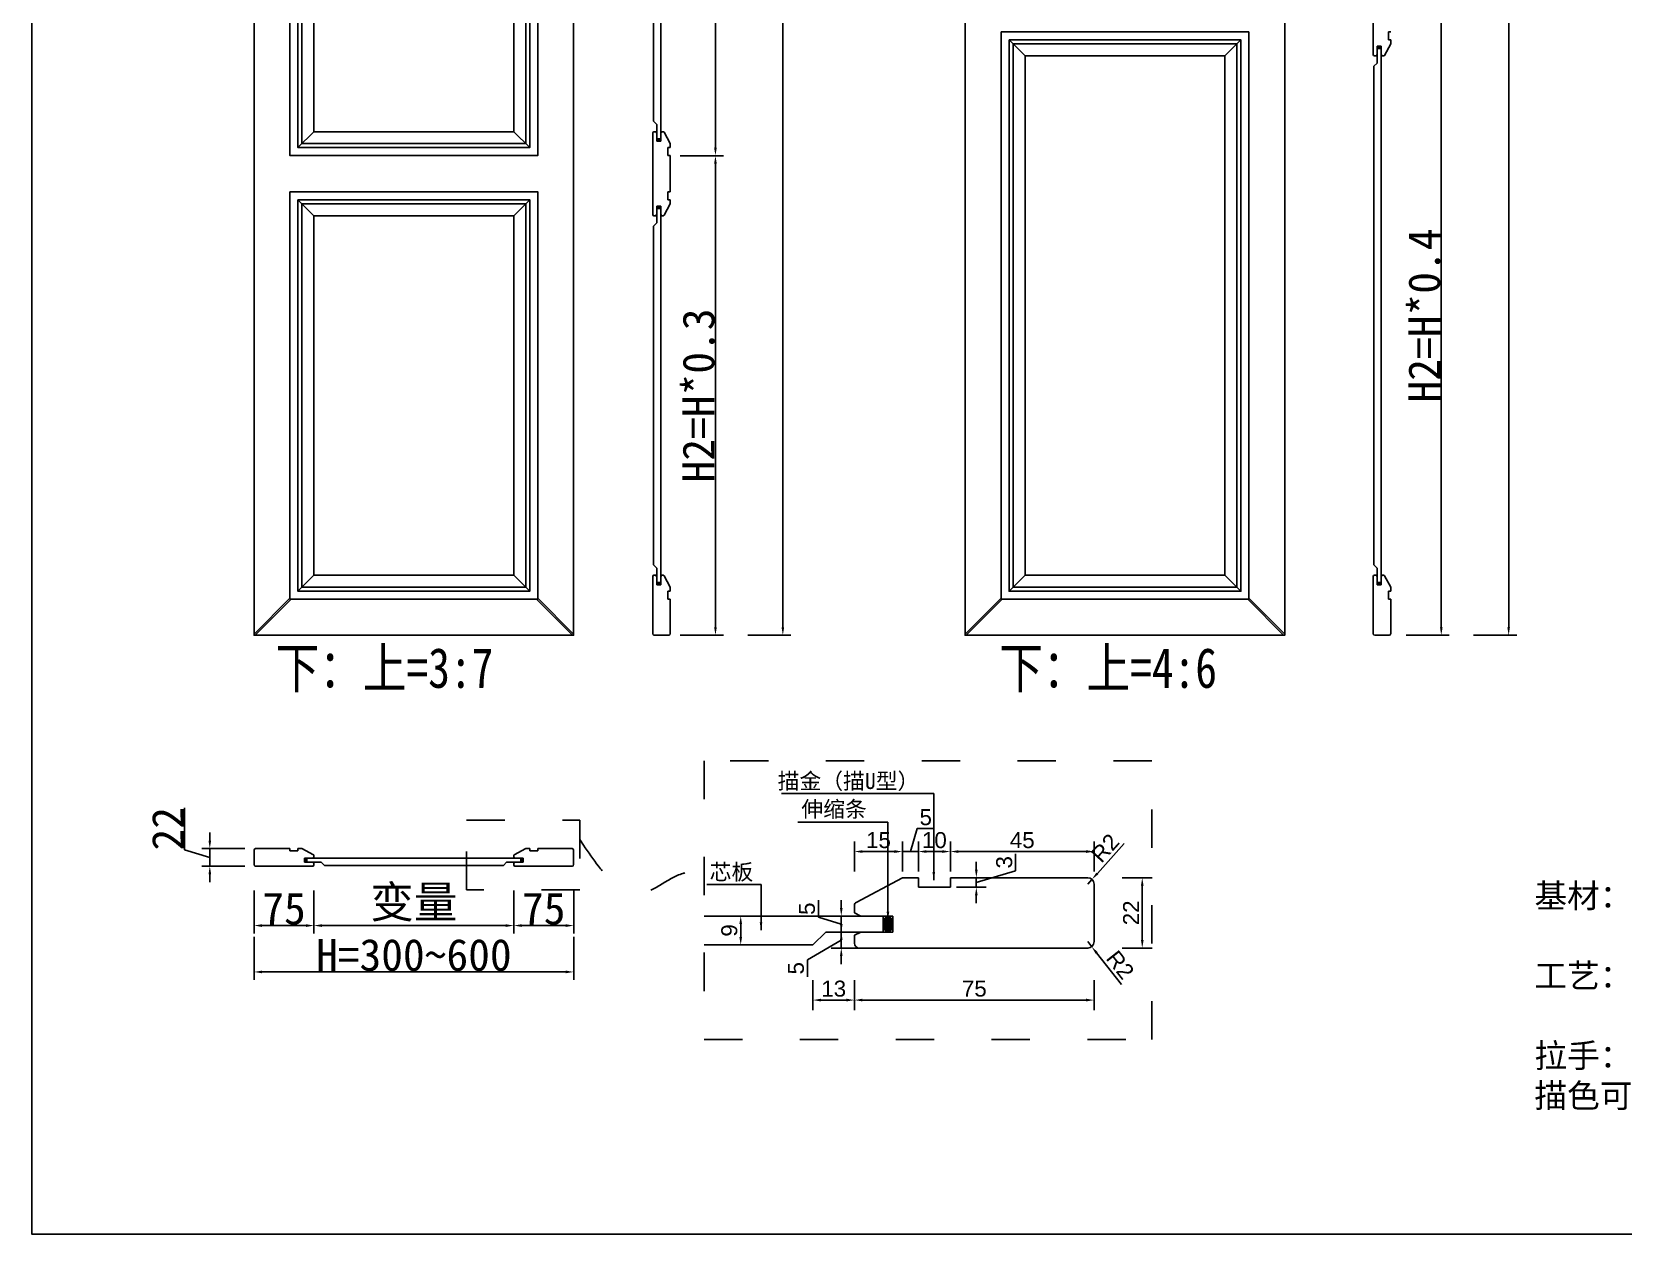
# Model space of a CAD drawing. Header units: inches. Extents: x 49347 to 63816, y 8487 to 15335.
# Drawn here: x 57453 to 59445, y 12227 to 13731 of the extents above; entities that cross this region are included whole.
import ezdxf

# ---------------------------------------------------------------- set-up
doc = ezdxf.new("R2010")
doc.units = ezdxf.units.IN
doc.header["$LTSCALE"] = 4
doc.linetypes.add('100', pattern=[30, 12, -18])
doc.layers.add('粗实线', color=7, linetype='Continuous')
doc.layers.add('细实线', color=251, linetype='Continuous')
doc.styles.add('KLF-1_宋体', font='SimSun.ttf')
doc.styles.get("Standard").update_dxf_attribs({"font": 'arial.ttf'})
doc.styles.add('ZB_宋体', font='SimSun.ttf')
doc.styles.add('宋体', font='SimSun.ttf', dxfattribs={"width": 0.8})
doc.dimstyles.new('ZB16-1.0+4倍大样', dxfattribs={"dimscale": 10, "dimtxt": 2, "dimasz": 1, "dimexe": 1.25, "dimexo": 0.625, "dimgap": 0.4, "dimtad": 1, "dimdec": 1, "dimlfac": 0.25, "dimtxsty": 'Standard', "dimcen": 2.5, "dimclrd": 144, "dimclre": 144, "dimclrt": 4, "dimadec": 0, "dimazin": 0, "dimtfac": 1, "dimtdec": 1, "dimtmove": 1, "dimatfit": 3, "dimfxlon": 1, "dimarcsym": 0})
doc.dimstyles.new('客来福标注小', dxfattribs={"dimscale": 20, "dimtxt": 2, "dimasz": 0.5, "dimexe": 0.5, "dimexo": 0, "dimgap": 0.05, "dimtad": 1, "dimdec": 0, "dimzin": 0, "dimdsep": 46, "dimtxsty": 'Standard', "dimcen": 0, "dimclrd": 256, "dimclre": 256, "dimclrt": 256, "dimadec": 0, "dimazin": 0, "dimtfac": 1, "dimtdec": 0, "dimtofl": 0, "dimtmove": 1, "dimatfit": 3, "dimfxl": 2.2, "dimfxlon": 1, "dimtolj": 1, "dimtzin": 0, "dimarcsym": 0})

# ---------------------------------------------------------------- blocks, each defined once
blk = doc.blocks.new('*D185')
at = {"lineweight": -2, "transparency": 16777216}
for p, q in [((58349, 14975.8), (58403, 14975.8)), ((58393, 14965.8), (58393, 12985.8)), ((58349, 12975.8), (58403, 12975.8))]:
    blk.add_line(p, q, dxfattribs=at)
at = {"transparency": 16777216}
for points in [[(58391.4, 14965.8), (58394.7, 14965.8), (58393, 14975.8)], [(58391.4, 12985.8), (58394.7, 12985.8), (58393, 12975.8)]]:
    blk.add_solid(points, dxfattribs=at)
at = {"layer": 'Defpoints', "color": 0, "transparency": 16777216}
for p in [(58282.5, 14975.8), (58282.5, 12975.8), (58393, 12975.8)]:
    blk.add_point(p, dxfattribs=at)
at = {"transparency": 16777216, "insert": (58372, 13975.8), "char_height": 40, "attachment_point": 5, "rotation": 90, "style": 'ZB_宋体'}
blk.add_mtext('\\A1;H', dxfattribs=at)
blk = doc.blocks.new('*D186')
at = {"lineweight": -2, "transparency": 16777216}
for p, q in [((58264.7, 13575.8), (58318.7, 13575.8)), ((58308.7, 13565.8), (58308.7, 12985.8)), ((58264.7, 12975.8), (58318.7, 12975.8))]:
    blk.add_line(p, q, dxfattribs=at)
at = {"transparency": 16777216}
for points in [[(58307, 13565.8), (58310.3, 13565.8), (58308.7, 13575.8)], [(58307, 12985.8), (58310.3, 12985.8), (58308.7, 12975.8)]]:
    blk.add_solid(points, dxfattribs=at)
at = {"layer": 'Defpoints', "color": 0, "transparency": 16777216}
for p in [(58178.2, 13575.8), (58238.2, 12975.8), (58308.7, 12975.8)]:
    blk.add_point(p, dxfattribs=at)
at = {"transparency": 16777216, "insert": (58287.7, 13275.8), "char_height": 40, "attachment_point": 5, "rotation": 90, "style": 'ZB_宋体'}
blk.add_mtext('\\A1;H2=H*0.3', dxfattribs=at)
blk = doc.blocks.new('*D187')
at = {"lineweight": -2, "transparency": 16777216}
for p, q in [((58264.7, 14975.8), (58318.7, 14975.8)), ((58308.7, 13585.8), (58308.7, 14965.8)), ((58264.7, 13575.8), (58318.7, 13575.8))]:
    blk.add_line(p, q, dxfattribs=at)
at = {"transparency": 16777216}
for points in [[(58307, 14965.8), (58310.3, 14965.8), (58308.7, 14975.8)], [(58307, 13585.8), (58310.3, 13585.8), (58308.7, 13575.8)]]:
    blk.add_solid(points, dxfattribs=at)
at = {"layer": 'Defpoints', "color": 0, "transparency": 16777216}
for p in [(58178.2, 14975.8), (58308.7, 14975.8), (58178.2, 13575.8)]:
    blk.add_point(p, dxfattribs=at)
at = {"transparency": 16777216, "insert": (58287.7, 14275.8), "char_height": 40, "attachment_point": 5, "rotation": 90, "style": 'ZB_宋体'}
blk.add_mtext('\\A1;H1=H*0.7', dxfattribs=at)
blk = doc.blocks.new('*D192')
at = {"lineweight": -2, "transparency": 16777216}
for p, q in [((59257.6, 14975.8), (59311.6, 14975.8)), ((59301.6, 14965.8), (59301.6, 12985.8)), ((59257.6, 12975.8), (59311.6, 12975.8))]:
    blk.add_line(p, q, dxfattribs=at)
at = {"transparency": 16777216}
for points in [[(59299.9, 14965.8), (59303.2, 14965.8), (59301.6, 14975.8)], [(59299.9, 12985.8), (59303.2, 12985.8), (59301.6, 12975.8)]]:
    blk.add_solid(points, dxfattribs=at)
at = {"layer": 'Defpoints', "color": 0, "transparency": 16777216}
for p in [(59191.1, 14975.8), (59191.1, 12975.8), (59301.6, 12975.8)]:
    blk.add_point(p, dxfattribs=at)
at = {"transparency": 16777216, "insert": (59280.6, 13975.8), "char_height": 40, "attachment_point": 5, "rotation": 90, "style": 'ZB_宋体'}
blk.add_mtext('\\A1;H', dxfattribs=at)
blk = doc.blocks.new('*D193')
at = {"lineweight": -2, "transparency": 16777216}
for p, q in [((59173.2, 13775.8), (59227.2, 13775.8)), ((59217.2, 13765.8), (59217.2, 12985.8)), ((59173.2, 12975.8), (59227.2, 12975.8))]:
    blk.add_line(p, q, dxfattribs=at)
at = {"transparency": 16777216}
for points in [[(59215.6, 13765.8), (59218.9, 13765.8), (59217.2, 13775.8)], [(59215.6, 12985.8), (59218.9, 12985.8), (59217.2, 12975.8)]]:
    blk.add_solid(points, dxfattribs=at)
at = {"layer": 'Defpoints', "color": 0, "transparency": 16777216}
for p in [(59086.7, 13775.8), (59146.7, 12975.8), (59217.2, 12975.8)]:
    blk.add_point(p, dxfattribs=at)
at = {"transparency": 16777216, "insert": (59196.2, 13375.8), "char_height": 40, "attachment_point": 5, "rotation": 90, "style": 'ZB_宋体'}
blk.add_mtext('\\A1;H2=H*0.4', dxfattribs=at)
blk = doc.blocks.new('*D198')
at = {"lineweight": -2, "transparency": 16777216}
for p, q in [((57731.1, 12656.6), (57731.1, 12602.6)), ((57806.1, 12656.6), (57806.1, 12602.6)), ((57741.1, 12612.6), (57796.1, 12612.6))]:
    blk.add_line(p, q, dxfattribs=at)
at = {"transparency": 16777216}
for points in [[(57741.1, 12614.3), (57741.1, 12610.9), (57731.1, 12612.6)], [(57796.1, 12614.3), (57796.1, 12610.9), (57806.1, 12612.6)]]:
    blk.add_solid(points, dxfattribs=at)
at = {"layer": 'Defpoints', "color": 0, "transparency": 16777216}
for p in [(57731.1, 12685.7), (57806.1, 12686.9), (57806.1, 12612.6)]:
    blk.add_point(p, dxfattribs=at)
at = {"transparency": 16777216, "insert": (57768.6, 12633.6), "char_height": 40, "attachment_point": 5, "style": 'KLF-1_宋体'}
blk.add_mtext('\\A1;75', dxfattribs=at)
blk = doc.blocks.new('*D199')
at = {"lineweight": -2, "transparency": 16777216}
for p, q in [((57806.1, 12656.6), (57806.1, 12602.6)), ((58056.2, 12656.6), (58056.2, 12602.6)), ((57816.1, 12612.6), (58046.2, 12612.6))]:
    blk.add_line(p, q, dxfattribs=at)
at = {"transparency": 16777216}
for points in [[(57816.1, 12614.3), (57816.1, 12610.9), (57806.1, 12612.6)], [(58046.2, 12614.3), (58046.2, 12610.9), (58056.2, 12612.6)]]:
    blk.add_solid(points, dxfattribs=at)
at = {"layer": 'Defpoints', "color": 0, "transparency": 16777216}
for p in [(57806.1, 12686.9), (58056.2, 12677.5), (58056.2, 12612.6)]:
    blk.add_point(p, dxfattribs=at)
at = {"transparency": 16777216, "insert": (57931.1, 12639.9), "char_height": 40, "attachment_point": 5, "style": 'KLF-1_宋体'}
blk.add_mtext('\\A1;变量', dxfattribs=at)
blk = doc.blocks.new('*D200')
at = {"lineweight": -2, "transparency": 16777216}
for p, q in [((58056.2, 12656.6), (58056.2, 12602.6)), ((58131.2, 12656.6), (58131.2, 12602.6)), ((58066.2, 12612.6), (58121.2, 12612.6))]:
    blk.add_line(p, q, dxfattribs=at)
at = {"transparency": 16777216}
for points in [[(58066.2, 12614.3), (58066.2, 12610.9), (58056.2, 12612.6)], [(58121.2, 12614.3), (58121.2, 12610.9), (58131.2, 12612.6)]]:
    blk.add_solid(points, dxfattribs=at)
at = {"layer": 'Defpoints', "color": 0, "transparency": 16777216}
for p in [(58056.2, 12677.5), (58131.2, 12685.7), (58131.2, 12612.6)]:
    blk.add_point(p, dxfattribs=at)
at = {"transparency": 16777216, "insert": (58093.7, 12633.6), "char_height": 40, "attachment_point": 5, "style": 'KLF-1_宋体'}
blk.add_mtext('\\A1;75', dxfattribs=at)
blk = doc.blocks.new('*D201')
at = {"lineweight": -2, "transparency": 16777216}
for p, q in [((57644.2, 12707.4), (57644.2, 12760.1)), ((57675.7, 12718.9), (57675.7, 12728.9)), ((57719.7, 12708.9), (57665.7, 12708.9)), ((57675.7, 12686.9), (57675.7, 12708.9)), ((57675.7, 12697.9), (57644.2, 12707.4)), ((57719.7, 12686.9), (57665.7, 12686.9)), ((57675.7, 12676.9), (57675.7, 12666.9))]:
    blk.add_line(p, q, dxfattribs=at)
at = {"transparency": 16777216}
for points in [[(57674.1, 12718.9), (57677.4, 12718.9), (57675.7, 12708.9)], [(57674.1, 12676.9), (57677.4, 12676.9), (57675.7, 12686.9)]]:
    blk.add_solid(points, dxfattribs=at)
at = {"layer": 'Defpoints', "color": 0, "transparency": 16777216}
for p in [(57675.7, 12708.9), (57757.6, 12708.9), (57757.6, 12686.9)]:
    blk.add_point(p, dxfattribs=at)
at = {"transparency": 16777216, "insert": (57623.2, 12733.7), "char_height": 40, "attachment_point": 5, "rotation": 90, "style": 'KLF-1_宋体'}
blk.add_mtext('\\A1;22', dxfattribs=at)
blk = doc.blocks.new('*D202')
at = {"lineweight": -2, "transparency": 16777216}
for p, q in [((57731.1, 12598.6), (57731.1, 12544.6)), ((58131.2, 12598.6), (58131.2, 12544.6)), ((57741.1, 12554.6), (58121.2, 12554.6))]:
    blk.add_line(p, q, dxfattribs=at)
at = {"transparency": 16777216}
for points in [[(57741.1, 12556.3), (57741.1, 12552.9), (57731.1, 12554.6)], [(58121.2, 12556.3), (58121.2, 12552.9), (58131.2, 12554.6)]]:
    blk.add_solid(points, dxfattribs=at)
at = {"layer": 'Defpoints', "color": 0, "transparency": 16777216}
for p in [(58131.2, 12693.8, 0), (57731.1, 12647.4, 0), (58131.2, 12554.6)]:
    blk.add_point(p, dxfattribs=at)
at = {"transparency": 16777216, "insert": (57931.1, 12575.6), "char_height": 40, "attachment_point": 5, "style": 'KLF-1_宋体'}
blk.add_mtext('\\A1;H=300~600', dxfattribs=at)
blk = doc.blocks.new('*D203')
at = {"color": 144, "lineweight": -2, "transparency": 16777216}
for p, q in [((58365.3, 12624.5), (58327.8, 12624.5)), ((58340.3, 12598.5), (58340.3, 12614.5)), ((58365.3, 12588.5), (58327.8, 12588.5))]:
    blk.add_line(p, q, dxfattribs=at)
at = {"color": 144, "transparency": 16777216}
for points in [[(58338.6, 12614.5), (58342, 12614.5), (58340.3, 12624.5)], [(58338.6, 12598.5), (58342, 12598.5), (58340.3, 12588.5)]]:
    blk.add_solid(points, dxfattribs=at)
at = {"layer": 'Defpoints', "color": 0, "transparency": 16777216}
for p in [(58340.3, 12624.5), (58413.7, 12624.5), (58413.7, 12588.5)]:
    blk.add_point(p, dxfattribs=at)
at = {"color": 4, "transparency": 16777216, "insert": (58326.1, 12606.5), "char_height": 20, "attachment_point": 5, "rotation": 90}
blk.add_mtext('9', dxfattribs=at)
blk = doc.blocks.new('*D204')
at = {"color": 144, "lineweight": -2, "transparency": 16777216}
for p, q in [((58482.7, 12544.4), (58482.7, 12506.9)), ((58782.7, 12544.4), (58782.7, 12506.9)), ((58492.7, 12519.4), (58772.7, 12519.4))]:
    blk.add_line(p, q, dxfattribs=at)
at = {"color": 144, "transparency": 16777216}
for points in [[(58492.7, 12521.1), (58492.7, 12517.7), (58482.7, 12519.4)], [(58772.7, 12521.1), (58772.7, 12517.7), (58782.7, 12519.4)]]:
    blk.add_solid(points, dxfattribs=at)
at = {"layer": 'Defpoints', "color": 0, "transparency": 16777216}
for p in [(58482.7, 12638.1), (58782.7, 12638.1), (58782.7, 12519.4)]:
    blk.add_point(p, dxfattribs=at)
at = {"color": 4, "transparency": 16777216, "insert": (58632.7, 12533.6), "char_height": 20, "attachment_point": 5}
blk.add_mtext('75', dxfattribs=at)
blk = doc.blocks.new('*D205')
at = {"color": 144, "lineweight": -2, "transparency": 16777216}
for p, q in [((58817.9, 12672.5), (58855.4, 12672.5)), ((58842.9, 12594.5), (58842.9, 12662.5)), ((58817.9, 12584.5), (58855.4, 12584.5))]:
    blk.add_line(p, q, dxfattribs=at)
at = {"color": 144, "transparency": 16777216}
for points in [[(58841.3, 12662.5), (58844.6, 12662.5), (58842.9, 12672.5)], [(58841.3, 12594.5), (58844.6, 12594.5), (58842.9, 12584.5)]]:
    blk.add_solid(points, dxfattribs=at)
at = {"layer": 'Defpoints', "color": 0, "transparency": 16777216}
for p in [(58721.9, 12672.5), (58842.9, 12672.5), (58721.9, 12584.5)]:
    blk.add_point(p, dxfattribs=at)
at = {"color": 4, "transparency": 16777216, "insert": (58828.9, 12628.5), "char_height": 20, "attachment_point": 5, "rotation": 90}
blk.add_mtext('22', dxfattribs=at)
blk = doc.blocks.new('*D206')
at = {"color": 144, "lineweight": -2, "transparency": 16777216}
for p, q in [((58430.7, 12544.4), (58430.7, 12506.9)), ((58482.7, 12544.4), (58482.7, 12506.9)), ((58440.7, 12519.4), (58472.7, 12519.4))]:
    blk.add_line(p, q, dxfattribs=at)
at = {"color": 144, "transparency": 16777216}
for points in [[(58440.7, 12521.1), (58440.7, 12517.7), (58430.7, 12519.4)], [(58472.7, 12521.1), (58472.7, 12517.7), (58482.7, 12519.4)]]:
    blk.add_solid(points, dxfattribs=at)
at = {"layer": 'Defpoints', "color": 0, "transparency": 16777216}
for p in [(58482.7, 12595.5), (58430.7, 12588.5), (58482.7, 12519.4)]:
    blk.add_point(p, dxfattribs=at)
at = {"color": 4, "transparency": 16777216, "insert": (58456.7, 12533.6), "char_height": 20, "attachment_point": 5}
blk.add_mtext('13', dxfattribs=at)
blk = doc.blocks.new('*D207')
at = {"color": 144, "lineweight": -2, "transparency": 16777216}
for p, q in [((58482.7, 12680.2), (58482.7, 12717.7)), ((58542.7, 12680.2), (58542.7, 12717.7)), ((58492.7, 12705.2), (58532.7, 12705.2))]:
    blk.add_line(p, q, dxfattribs=at)
at = {"color": 144, "transparency": 16777216}
for points in [[(58492.7, 12706.9), (58492.7, 12703.5), (58482.7, 12705.2)], [(58532.7, 12706.9), (58532.7, 12703.5), (58542.7, 12705.2)]]:
    blk.add_solid(points, dxfattribs=at)
at = {"layer": 'Defpoints', "color": 0, "transparency": 16777216}
for p in [(58542.7, 12705.2), (58542.7, 12653.7), (58482.7, 12614.5)]:
    blk.add_point(p, dxfattribs=at)
at = {"color": 4, "transparency": 16777216, "insert": (58512.7, 12719.4), "char_height": 20, "attachment_point": 5}
blk.add_mtext('15', dxfattribs=at)
blk = doc.blocks.new('*D208')
at = {"color": 144, "lineweight": -2, "transparency": 16777216}
for p, q in [((58562.7, 12680.2), (58562.7, 12717.7)), ((58602.7, 12680.2), (58602.7, 12717.7)), ((58572.7, 12705.2), (58592.7, 12705.2))]:
    blk.add_line(p, q, dxfattribs=at)
at = {"color": 144, "transparency": 16777216}
for points in [[(58572.7, 12706.9), (58572.7, 12703.5), (58562.7, 12705.2)], [(58592.7, 12706.9), (58592.7, 12703.5), (58602.7, 12705.2)]]:
    blk.add_solid(points, dxfattribs=at)
at = {"layer": 'Defpoints', "color": 0, "transparency": 16777216}
for p in [(58602.7, 12705.2), (58562.7, 12672.5), (58602.7, 12672.5)]:
    blk.add_point(p, dxfattribs=at)
at = {"color": 4, "transparency": 16777216, "insert": (58582.7, 12719.4), "char_height": 20, "attachment_point": 5}
blk.add_mtext('10', dxfattribs=at)
blk = doc.blocks.new('*D209')
at = {"color": 144, "lineweight": -2, "transparency": 16777216}
for p, q in [((58602.7, 12680.2), (58602.7, 12717.7)), ((58782.7, 12680.2), (58782.7, 12717.7)), ((58612.7, 12705.2), (58772.7, 12705.2))]:
    blk.add_line(p, q, dxfattribs=at)
at = {"color": 144, "transparency": 16777216}
for points in [[(58612.7, 12706.9), (58612.7, 12703.5), (58602.7, 12705.2)], [(58772.7, 12706.9), (58772.7, 12703.5), (58782.7, 12705.2)]]:
    blk.add_solid(points, dxfattribs=at)
at = {"layer": 'Defpoints', "color": 0, "transparency": 16777216}
for p in [(58782.7, 12705.2), (58602.7, 12666.5), (58782.7, 12638.1)]:
    blk.add_point(p, dxfattribs=at)
at = {"color": 4, "transparency": 16777216, "insert": (58692.7, 12719.4), "char_height": 20, "attachment_point": 5}
blk.add_mtext('45', dxfattribs=at)
blk = doc.blocks.new('*D210')
at = {"color": 144, "lineweight": -2, "transparency": 16777216}
for p, q in [((58552.7, 12705.2), (58561.3, 12733.9)), ((58561.3, 12733.9), (58582.5, 12733.9)), ((58542.7, 12680.2), (58542.7, 12717.7)), ((58562.7, 12680.2), (58562.7, 12717.7)), ((58532.7, 12705.2), (58522.7, 12705.2)), ((58562.7, 12705.2), (58542.7, 12705.2)), ((58562.7, 12705.2), (58542.7, 12705.2)), ((58572.7, 12705.2), (58582.7, 12705.2))]:
    blk.add_line(p, q, dxfattribs=at)
at = {"color": 144, "transparency": 16777216}
for points in [[(58532.7, 12706.9), (58532.7, 12703.5), (58542.7, 12705.2)], [(58572.7, 12706.9), (58572.7, 12703.5), (58562.7, 12705.2)]]:
    blk.add_solid(points, dxfattribs=at)
at = {"layer": 'Defpoints', "color": 0, "transparency": 16777216}
for p in [(58542.7, 12705.2), (58542.7, 12672.5), (58562.7, 12672.5)]:
    blk.add_point(p, dxfattribs=at)
at = {"color": 4, "transparency": 16777216, "insert": (58571.9, 12748.1), "char_height": 20, "attachment_point": 5}
blk.add_mtext('5', dxfattribs=at)
blk = doc.blocks.new('*D211')
at = {"color": 144, "lineweight": -2, "transparency": 16777216}
for p, q in [((58635.2, 12682.5), (58635.2, 12692.5)), ((58684.4, 12681.2), (58684.4, 12702.3)), ((58610.2, 12672.5), (58647.7, 12672.5)), ((58635.2, 12666.5), (58684.4, 12681.2)), ((58635.2, 12672.5), (58635.2, 12660.5)), ((58635.2, 12672.5), (58635.2, 12660.5)), ((58610.2, 12660.5), (58647.7, 12660.5)), ((58635.2, 12650.5), (58635.2, 12640.5))]:
    blk.add_line(p, q, dxfattribs=at)
at = {"color": 144, "transparency": 16777216}
for points in [[(58633.6, 12682.5), (58636.9, 12682.5), (58635.2, 12672.5)], [(58633.6, 12650.5), (58636.9, 12650.5), (58635.2, 12660.5)]]:
    blk.add_solid(points, dxfattribs=at)
at = {"layer": 'Defpoints', "color": 0, "transparency": 16777216}
for p in [(58602.7, 12672.5), (58602.7, 12660.5), (58635.2, 12660.5)]:
    blk.add_point(p, dxfattribs=at)
at = {"color": 4, "transparency": 16777216, "insert": (58670.2, 12691.8), "char_height": 20, "attachment_point": 5, "rotation": 90}
blk.add_mtext('3', dxfattribs=at)
blk = doc.blocks.new('*D212')
at = {"color": 144, "lineweight": -2, "transparency": 16777216}
for p, q in [((58437.5, 12623.1), (58437.5, 12644.4)), ((58466.2, 12634.5), (58466.2, 12644.5)), ((58466.2, 12614.5), (58437.5, 12623.1)), ((58491.2, 12624.5), (58453.7, 12624.5)), ((58466.2, 12604.5), (58466.2, 12624.5)), ((58466.2, 12604.5), (58466.2, 12624.5)), ((58491.2, 12604.5), (58453.7, 12604.5)), ((58466.2, 12594.5), (58466.2, 12584.5))]:
    blk.add_line(p, q, dxfattribs=at)
at = {"color": 144, "transparency": 16777216}
for points in [[(58464.5, 12634.5), (58467.8, 12634.5), (58466.2, 12624.5)], [(58464.5, 12594.5), (58467.8, 12594.5), (58466.2, 12604.5)]]:
    blk.add_solid(points, dxfattribs=at)
at = {"layer": 'Defpoints', "color": 0, "transparency": 16777216}
for p in [(58466.2, 12624.5), (58502.5, 12624.5), (58502.5, 12604.5)]:
    blk.add_point(p, dxfattribs=at)
at = {"color": 4, "transparency": 16777216, "insert": (58423.3, 12633.7), "char_height": 20, "attachment_point": 5, "rotation": 90}
blk.add_mtext('5', dxfattribs=at)
blk = doc.blocks.new('*D213')
at = {"color": 144, "lineweight": -2, "transparency": 16777216}
for p, q in [((58466.2, 12614.5), (58466.2, 12624.5)), ((58466.2, 12594.5), (58423.7, 12569.8)), ((58491.2, 12604.5), (58453.7, 12604.5)), ((58466.2, 12604.5), (58466.2, 12584.5)), ((58466.2, 12604.5), (58466.2, 12584.5)), ((58423.7, 12569.8), (58423.7, 12548.6)), ((58491.2, 12584.5), (58453.7, 12584.5)), ((58466.2, 12574.5), (58466.2, 12564.5))]:
    blk.add_line(p, q, dxfattribs=at)
at = {"color": 144, "transparency": 16777216}
for points in [[(58464.5, 12614.5), (58467.8, 12614.5), (58466.2, 12604.5)], [(58464.5, 12574.5), (58467.8, 12574.5), (58466.2, 12584.5)]]:
    blk.add_solid(points, dxfattribs=at)
at = {"layer": 'Defpoints', "color": 0, "transparency": 16777216}
for p in [(58502.5, 12604.5), (58466.2, 12584.5), (58502.5, 12584.5)]:
    blk.add_point(p, dxfattribs=at)
at = {"color": 4, "transparency": 16777216, "insert": (58409.5, 12559.2), "char_height": 20, "attachment_point": 5, "rotation": 90}
blk.add_mtext('5', dxfattribs=at)
blk = doc.blocks.new('*D214')
at = {"color": 144, "lineweight": -2, "transparency": 16777216}
for p, q in [((58820.2, 12715.1), (58786.7, 12677.9)), ((58774.7, 12664.5), (58780, 12670.4))]:
    blk.add_line(p, q, dxfattribs=at)
at = {"color": 144, "transparency": 16777216}
blk.add_solid([(58785.5, 12679), (58788, 12676.8), (58780, 12670.4)], dxfattribs=at)
at = {"layer": 'Defpoints', "color": 0, "transparency": 16777216}
for p in [(58780, 12670.4), (58774.7, 12664.5)]:
    blk.add_point(p, dxfattribs=at)
at = {"color": 4, "transparency": 16777216, "insert": (58796.4, 12709.6), "char_height": 20, "attachment_point": 5, "rotation": 48.0417}
blk.add_mtext('R2', dxfattribs=at)
blk = doc.blocks.new('*D215')
at = {"color": 144, "lineweight": -2, "transparency": 16777216}
for p, q in [((58774.7, 12592.5), (58779.6, 12586.2)), ((58816.8, 12539), (58785.8, 12578.4))]:
    blk.add_line(p, q, dxfattribs=at)
at = {"color": 144, "transparency": 16777216}
blk.add_solid([(58787.1, 12579.4), (58784.5, 12577.3), (58779.6, 12586.2)], dxfattribs=at)
at = {"layer": 'Defpoints', "color": 0, "transparency": 16777216}
for p in [(58774.7, 12592.5), (58779.6, 12586.2)]:
    blk.add_point(p, dxfattribs=at)
at = {"color": 4, "transparency": 16777216, "insert": (58815.4, 12563.5), "char_height": 20, "attachment_point": 5, "rotation": 308.2195}
blk.add_mtext('R2', dxfattribs=at)

msp = doc.modelspace()

# ---------------------------------------------------------------- hatches: boundary and pattern name
at = {"layer": '细实线'}
h = msp.add_hatch(color=256, dxfattribs=at)
edge = h.paths.add_edge_path()
edge.add_ellipse((59139.49, 13711.22), major_axis=(2.5, 0), ratio=0.6, start_angle=90, end_angle=180, ccw=False)
edge.add_ellipse((59139.49, 13711.22), major_axis=(2.5, 0), ratio=0.6, start_angle=0, end_angle=90, ccw=False)
edge.add_ellipse((59139.49, 13711.22), major_axis=(2.5, 0), ratio=0.6, start_angle=180, end_angle=360, ccw=False)
h = msp.add_hatch(color=256, dxfattribs=at)
edge = h.paths.add_edge_path()
edge.add_ellipse((58237.62, 13595.32), major_axis=(2.5, 0), ratio=0.6, start_angle=180, end_angle=270)
edge.add_ellipse((58237.62, 13595.32), major_axis=(2.5, 0), ratio=0.6, start_angle=270, end_angle=360)
edge.add_ellipse((58237.62, 13595.32), major_axis=(2.5, 0), ratio=0.6, start_angle=0, end_angle=180)
h = msp.add_hatch(color=256, dxfattribs=at)
edge = h.paths.add_edge_path()
edge.add_ellipse((58237.62, 13511.22), major_axis=(2.5, 0), ratio=0.6, start_angle=90, end_angle=180, ccw=False)
edge.add_ellipse((58237.62, 13511.22), major_axis=(2.5, 0), ratio=0.6, start_angle=0, end_angle=90, ccw=False)
edge.add_ellipse((58237.62, 13511.22), major_axis=(2.5, 0), ratio=0.6, start_angle=180, end_angle=360, ccw=False)
h = msp.add_hatch(color=256, dxfattribs=at)
edge = h.paths.add_edge_path()
edge.add_ellipse((58237.62, 13040.32), major_axis=(2.5, 0), ratio=0.6, start_angle=180, end_angle=270)
edge.add_ellipse((58237.62, 13040.32), major_axis=(2.5, 0), ratio=0.6, start_angle=270, end_angle=360)
edge.add_ellipse((58237.62, 13040.32), major_axis=(2.5, 0), ratio=0.6, start_angle=0, end_angle=180)
h = msp.add_hatch(color=256, dxfattribs=at)
edge = h.paths.add_edge_path()
edge.add_ellipse((59139.49, 13040.32), major_axis=(2.5, 0), ratio=0.6, start_angle=180, end_angle=270)
edge.add_ellipse((59139.49, 13040.32), major_axis=(2.5, 0), ratio=0.6, start_angle=270, end_angle=360)
edge.add_ellipse((59139.49, 13040.32), major_axis=(2.5, 0), ratio=0.6, start_angle=0, end_angle=180)
h = msp.add_hatch(color=256, dxfattribs=at)
edge = h.paths.add_edge_path()
edge.add_ellipse((57795.58, 12694.44), major_axis=(0, 2.5), ratio=0.6, start_angle=90, end_angle=180, ccw=False)
edge.add_ellipse((57795.58, 12694.44), major_axis=(0, 2.5), ratio=0.6, start_angle=0, end_angle=90, ccw=False)
edge.add_ellipse((57795.58, 12694.44), major_axis=(0, 2.5), ratio=0.6, start_angle=180, end_angle=360, ccw=False)
h = msp.add_hatch(color=256, dxfattribs=at)
edge = h.paths.add_edge_path()
edge.add_ellipse((58066.67, 12694.44), major_axis=(0, 2.5), ratio=0.6, start_angle=180, end_angle=270)
edge.add_ellipse((58066.67, 12694.44), major_axis=(0, 2.5), ratio=0.6, start_angle=270, end_angle=360)
edge.add_ellipse((58066.67, 12694.44), major_axis=(0, 2.5), ratio=0.6, start_angle=0, end_angle=180)
h = msp.add_hatch(color=256, dxfattribs=at)
edge = h.paths.add_edge_path()
edge.add_ellipse((58524.69, 12614.49), major_axis=(0, 10), ratio=0.6, start_angle=180, end_angle=270)
edge.add_ellipse((58524.69, 12614.49), major_axis=(0, 10), ratio=0.6, start_angle=270, end_angle=360)
edge.add_ellipse((58524.69, 12614.49), major_axis=(0, 10), ratio=0.6, start_angle=0, end_angle=180)

# ---------------------------------------------------------------- linework, layer by layer
for p, q in [((59136.99, 13691.72, 0), (59132.99, 13687.72, 0)), ((58235.12, 13614.82, 0), (58231.12, 13618.82, 0)), ((58235.12, 13491.72, 0), (58231.12, 13487.72, 0)), ((58235.12, 13059.82, 0), (58231.12, 13063.82, 0)), ((59136.99, 13059.82, 0), (59132.99, 13063.82, 0)), ((57815.08, 12691.94, 0), (57819.08, 12687.94, 0)), ((58047.17, 12691.94, 0), (58043.17, 12687.94, 0)), ((58446.69, 12604.49, 0), (58430.69, 12588.49, 0)), ((57452.93, 12226.55, 0), (60470.02, 12226.55, 0))]:
    msp.add_line(p, q)
at = {"color": 0, "elevation": 0}
msp.add_lwpolyline([(57452.93, 15115.24), (60470.02, 15115.24), (60470.02, 12226.55), (57452.93, 12226.55)], close=True, dxfattribs=at)
at = {"color": 251, "linetype": '100', "elevation": 0}
for points in [[(58854.93, 12818.72), (58294.39, 12818.72), (58294.39, 12470.02), (58854.93, 12470.02)], [(57997.11, 12744.53), (58138.73, 12744.53), (58138.73, 12657.17), (57997.11, 12657.17)]]:
    msp.add_lwpolyline(points, close=True, dxfattribs=at)
at = {"color": 251, "linetype": '100'}
msp.add_open_spline([(58138.73, 12720.23, 0), (58163.68, 12683.13, 0), (58202.94, 12624.76, 0), (58262.5, 12684.43, 0), (58287.3, 12677.67, 0), (58294.39, 12673.99, 0)], degree=3, knots=[0, 0, 0, 0, 104.1239361, 163.86704, 188.2182737, 188.2182737, 188.2182737, 188.2182737], dxfattribs=at)
at = {"layer": '粗实线'}
for p, q in [((58231.12, 13618.82, 0), (58231.12, 14869.38, 0)), ((58240.12, 13593.82, 0), (58240.12, 14869.36, 0)), ((59131.99, 13702.22, 0), (59131.99, 13804.32, 0)), ((59150.99, 13720.72, 0), (59150.99, 13730.72, 0)), ((59153.99, 13730.72, 0), (59150.99, 13730.72, 0)), ((59136.99, 13712.72, 0), (59136.99, 13702.72, 0)), ((59136.99, 13712.72, 0), (59141.99, 13712.72, 0)), ((59136.99, 13709.72, 0), (59141.99, 13709.72, 0)), ((59136.99, 13691.72, 0), (59136.99, 13709.72, 0)), ((59141.99, 13041.82, 0), (59141.99, 13712.72, 0)), ((59141.99, 13712.72, 0), (59141.99, 13702.72, 0)), ((59146.27, 13701.25, 0), (59153.99, 13715.72, 0)), ((59153.99, 13720.72, 0), (59150.99, 13720.72, 0)), ((59153.99, 13720.72, 0), (59153.99, 13715.72, 0)), ((59153.99, 13715.72, 0), (59153.99, 13720.72, 0)), ((59132.99, 13063.82, 0), (59132.99, 13687.72, 0)), ((59132.99, 13687.72, 0), (59132.99, 13651.95, 0)), ((59133.49, 13700.72, 0), (59135.99, 13700.72, 0)), ((59135.99, 13700.72, 0), (59136.99, 13702.72, 0)), ((59142.99, 13700.72, 0), (59141.99, 13702.72, 0)), ((59142.99, 13700.72, 0), (59145.39, 13700.72, 0)), ((58231.12, 13618.82, 0), (58231.12, 13649.59, 0)), ((58240.12, 13596.82, 0), (58240.12, 13649.56, 0)), ((58231.62, 13605.82, 0), (58234.12, 13605.82, 0)), ((58234.12, 13605.82, 0), (58235.12, 13603.82, 0)), ((58235.12, 13614.82, 0), (58235.12, 13596.82, 0)), ((58241.12, 13605.82, 0), (58240.12, 13603.82, 0)), ((58241.12, 13605.82, 0), (58243.52, 13605.82, 0)), ((58230.12, 13502.22, 0), (58230.12, 13604.32, 0)), ((58235.12, 13593.82, 0), (58235.12, 13603.82, 0)), ((58235.12, 13596.82, 0), (58240.12, 13596.82, 0)), ((58235.12, 13593.82, 0), (58240.12, 13593.82, 0)), ((58240.12, 13593.82, 0), (58240.12, 13603.82, 0)), ((58244.4, 13605.29, 0), (58252.12, 13590.82, 0)), ((58249.12, 13585.82, 0), (58249.12, 13575.82, 0)), ((58252.12, 13585.82, 0), (58249.12, 13585.82, 0)), ((58252.12, 13590.82, 0), (58252.12, 13585.82, 0)), ((58252.12, 13575.82, 0), (58249.12, 13575.82, 0)), ((58252.12, 13575.82, 0), (58252.12, 13530.72, 0)), ((58249.12, 13520.72, 0), (58249.12, 13530.72, 0)), ((58252.12, 13530.72, 0), (58249.12, 13530.72, 0)), ((58235.12, 13512.72, 0), (58235.12, 13502.72, 0)), ((58235.12, 13512.72, 0), (58240.12, 13512.72, 0)), ((58235.12, 13509.72, 0), (58240.12, 13509.72, 0)), ((58235.12, 13491.72, 0), (58235.12, 13509.72, 0)), ((58240.12, 13041.82, 0), (58240.12, 13512.72, 0)), ((58240.12, 13512.72, 0), (58240.12, 13502.72, 0)), ((58244.4, 13501.25, 0), (58252.12, 13515.72, 0)), ((58252.12, 13520.72, 0), (58249.12, 13520.72, 0)), ((58252.12, 13520.72, 0), (58252.12, 13515.72, 0)), ((58252.12, 13515.72, 0), (58252.12, 13520.72, 0)), ((58231.12, 13063.82, 0), (58231.12, 13487.72, 0)), ((58231.12, 13487.72, 0), (58231.12, 13451.95, 0)), ((58231.62, 13500.72, 0), (58234.12, 13500.72, 0)), ((58234.12, 13500.72, 0), (58235.12, 13502.72, 0)), ((58241.12, 13500.72, 0), (58240.12, 13502.72, 0)), ((58241.12, 13500.72, 0), (58243.52, 13500.72, 0)), ((58230.12, 12977.82, 0), (58230.12, 13049.32, 0)), ((58231.62, 13050.82, 0), (58234.12, 13050.82, 0)), ((58234.12, 13050.82, 0), (58235.12, 13048.82, 0)), ((58235.12, 13059.82, 0), (58235.12, 13041.82, 0)), ((58235.12, 13038.82, 0), (58235.12, 13048.82, 0)), ((58241.12, 13050.82, 0), (58240.12, 13048.82, 0)), ((58240.12, 13038.82, 0), (58240.12, 13048.82, 0)), ((58241.12, 13050.82, 0), (58243.52, 13050.82, 0)), ((58244.4, 13050.29, 0), (58252.12, 13035.82, 0)), ((59131.99, 12977.82, 0), (59131.99, 13049.32, 0)), ((59133.49, 13050.82, 0), (59135.99, 13050.82, 0)), ((59135.99, 13050.82, 0), (59136.99, 13048.82, 0)), ((59136.99, 13059.82, 0), (59136.99, 13041.82, 0)), ((59136.99, 13038.82, 0), (59136.99, 13048.82, 0)), ((59142.99, 13050.82, 0), (59141.99, 13048.82, 0)), ((59141.99, 13038.82, 0), (59141.99, 13048.82, 0)), ((59142.99, 13050.82, 0), (59145.39, 13050.82, 0)), ((59146.27, 13050.29, 0), (59153.99, 13035.82, 0)), ((58235.12, 13041.82, 0), (58240.12, 13041.82, 0)), ((58235.12, 13038.82, 0), (58240.12, 13038.82, 0)), ((58249.12, 13030.82, 0), (58249.12, 13020.82, 0)), ((58252.12, 13030.82, 0), (58249.12, 13030.82, 0)), ((58252.12, 13035.82, 0), (58252.12, 13030.82, 0)), ((59136.99, 13041.82, 0), (59141.99, 13041.82, 0)), ((59136.99, 13038.82, 0), (59141.99, 13038.82, 0)), ((59150.99, 13030.82, 0), (59150.99, 13020.82, 0)), ((59153.99, 13030.82, 0), (59150.99, 13030.82, 0)), ((59153.99, 13035.82, 0), (59153.99, 13030.82, 0)), ((58252.12, 13020.82, 0), (58249.12, 13020.82, 0)), ((58252.12, 13020.82, 0), (58252.12, 12977.82, 0)), ((59153.99, 13020.82, 0), (59150.99, 13020.82, 0)), ((59153.99, 13020.82, 0), (59153.99, 12977.82, 0)), ((58250.12, 12975.82, 0), (58232.12, 12975.82, 0)), ((59151.99, 12975.82, 0), (59133.99, 12975.82, 0)), ((57776.08, 12708.94, 0), (57733.08, 12708.94, 0)), ((57776.08, 12708.94, 0), (57776.08, 12705.94, 0)), ((57791.08, 12708.94, 0), (57786.08, 12708.94, 0)), ((57786.08, 12708.94, 0), (57786.08, 12705.94, 0)), ((57805.55, 12701.22, 0), (57791.08, 12708.94, 0)), ((58056.7, 12701.22, 0), (58071.17, 12708.94, 0)), ((58071.17, 12708.94, 0), (58076.17, 12708.94, 0)), ((58076.17, 12708.94, 0), (58076.17, 12705.94, 0)), ((58086.17, 12708.94, 0), (58129.17, 12708.94, 0)), ((58086.17, 12708.94, 0), (58086.17, 12705.94, 0)), ((57731.08, 12706.94, 0), (57731.08, 12688.94, 0)), ((57786.08, 12705.94, 0), (57776.08, 12705.94, 0)), ((57794.08, 12696.94, 0), (57804.08, 12696.94, 0)), ((57794.08, 12691.94, 0), (57794.08, 12696.94, 0)), ((57794.08, 12691.94, 0), (57804.08, 12691.94, 0)), ((57797.08, 12691.94, 0), (57797.08, 12696.94, 0)), ((57797.08, 12696.94, 0), (57849.82, 12696.94, 0)), ((57815.08, 12691.94, 0), (57797.08, 12691.94, 0)), ((57806.08, 12697.94, 0), (57804.08, 12696.94, 0)), ((57806.08, 12690.94, 0), (57804.08, 12691.94, 0)), ((57806.08, 12697.94, 0), (57806.08, 12700.34, 0)), ((57806.08, 12688.44, 0), (57806.08, 12690.94, 0)), ((58065.17, 12696.94, 0), (57837.54, 12696.94, 0)), ((58047.17, 12691.94, 0), (58065.17, 12691.94, 0)), ((58056.17, 12697.94, 0), (58056.17, 12700.34, 0)), ((58056.17, 12697.94, 0), (58058.17, 12696.94, 0)), ((58056.17, 12690.94, 0), (58058.17, 12691.94, 0)), ((58056.17, 12688.44, 0), (58056.17, 12690.94, 0)), ((58068.17, 12696.94, 0), (58058.17, 12696.94, 0)), ((58068.17, 12691.94, 0), (58058.17, 12691.94, 0)), ((58065.17, 12691.94, 0), (58065.17, 12696.94, 0)), ((58068.17, 12691.94, 0), (58068.17, 12696.94, 0)), ((58076.17, 12705.94, 0), (58086.17, 12705.94, 0)), ((58131.17, 12706.94, 0), (58131.17, 12688.94, 0)), ((57733.08, 12686.94, 0), (57804.58, 12686.94, 0)), ((57819.08, 12687.94, 0), (57849.85, 12687.94, 0)), ((58043.17, 12687.94, 0), (57837.52, 12687.94, 0)), ((58129.17, 12686.94, 0), (58057.67, 12686.94, 0)), ((58484.81, 12641.62, 0), (58542.69, 12672.49, 0)), ((58542.69, 12672.49, 0), (58562.69, 12672.49, 0)), ((58602.69, 12672.49, 0), (58774.69, 12672.49, 0)), ((58782.69, 12664.49, 0), (58782.69, 12592.49, 0)), ((58482.69, 12628.49, 0), (58482.69, 12638.09, 0)), ((58518.69, 12624.49, 0), (58294.39, 12624.49, 0)), ((58482.69, 12628.49, 0), (58490.69, 12624.49, 0)), ((58530.69, 12624.49, 0), (58490.69, 12624.49, 0)), ((58518.69, 12604.49, 0), (58518.69, 12624.49, 0)), ((58530.69, 12604.49, 0), (58530.69, 12624.49, 0)), ((58446.69, 12604.49, 0), (58518.69, 12604.49, 0)), ((58482.69, 12600.49, 0), (58490.69, 12604.49, 0)), ((58482.69, 12590.49, 0), (58482.69, 12600.49, 0)), ((58530.69, 12604.49, 0), (58490.69, 12604.49, 0)), ((58430.69, 12588.49, 0), (58294.39, 12588.49, 0)), ((58774.69, 12584.49, 0), (58488.69, 12584.49, 0))]:
    msp.add_line(p, q, dxfattribs=at)
at = {"layer": '粗实线', "color": 1}
for p, q in [((58562.69, 12672.49, 0), (58562.69, 12660.49, 0)), ((58602.69, 12672.49, 0), (58602.69, 12660.49, 0)), ((58562.69, 12660.49, 0), (58602.69, 12660.49, 0))]:
    msp.add_line(p, q, dxfattribs=at)
at = {"layer": '粗实线', "elevation": 0}
for points in [[(57731.08, 14975.82), (58131.17, 14975.82), (58131.17, 12975.82), (57731.08, 12975.82)], [(58621.22, 14975.82), (59021.32, 14975.82), (59021.32, 12975.82), (58621.22, 12975.82)], [(57806.08, 14900.82), (58056.17, 14900.82), (58056.17, 13605.82), (57806.08, 13605.82)], [(58696.22, 13700.72), (58946.32, 13700.72), (58946.32, 13050.82), (58696.22, 13050.82)], [(57806.08, 13500.72), (58056.17, 13500.72), (58056.17, 13050.82), (57806.08, 13050.82)]]:
    msp.add_lwpolyline(points, close=True, dxfattribs=at)
at = {"layer": '粗实线', "color": 1, "elevation": 0}
for points in [[(57776.08, 14930.82), (58086.17, 14930.82), (58086.17, 13575.82), (57776.08, 13575.82)], [(57786.08, 14920.82), (58076.17, 14920.82), (58076.17, 13585.82), (57786.08, 13585.82)], [(58666.22, 13730.72), (58976.32, 13730.72), (58976.32, 13020.82), (58666.22, 13020.82)], [(58676.22, 13720.72), (58966.32, 13720.72), (58966.32, 13030.82), (58676.22, 13030.82)], [(57776.08, 13530.72), (58086.17, 13530.72), (58086.17, 13020.82), (57776.08, 13020.82)], [(57786.08, 13520.72), (58076.17, 13520.72), (58076.17, 13030.82), (57786.08, 13030.82)]]:
    msp.add_lwpolyline(points, close=True, dxfattribs=at)
at = {"layer": '粗实线'}
for centre, radius, start, end in [((59133.49, 13702.22, 0), 1.5, 180, 270), ((59145.39, 13701.72, 0), 1, 270, 331.92751), ((58231.62, 13604.32, 0), 1.5, 90, 180), ((58243.52, 13604.82, 0), 1, 28.07249, 90), ((58231.62, 13502.22, 0), 1.5, 180, 270), ((58243.52, 13501.72, 0), 1, 270, 331.92751), ((58231.62, 13049.32, 0), 1.5, 90, 180), ((58243.52, 13049.82, 0), 1, 28.07249, 90), ((59133.49, 13049.32, 0), 1.5, 90, 180), ((59145.39, 13049.82, 0), 1, 28.07249, 90), ((58232.12, 12977.82, 0), 2, 180, 270), ((58250.12, 12977.82, 0), 2, 270, 0), ((59133.99, 12977.82, 0), 2, 180, 270), ((59151.99, 12977.82, 0), 2, 270, 0), ((57733.08, 12706.94, 0), 2, 90, 180), ((58129.17, 12706.94, 0), 2, 0, 90), ((57805.08, 12700.34, 0), 1, 0, 61.92751), ((58057.17, 12700.34, 0), 1, 118.07249, 180), ((57733.08, 12688.94, 0), 2, 180, 270), ((57804.58, 12688.44, 0), 1.5, 270, 0), ((58057.67, 12688.44, 0), 1.5, 180, 270), ((58129.17, 12688.94, 0), 2, 270, 0), ((58774.69, 12664.49, 0), 8, 0, 90), ((58486.69, 12638.09, 0), 4, 118.07249, 180), ((58488.69, 12590.49, 0), 6, 180, 270), ((58774.69, 12592.49, 0), 8, 270, 0)]:
    msp.add_arc(centre, radius, start, end, dxfattribs=at)
at = {"layer": '细实线'}
for p, q in [((58696.22, 13700.72, 0), (58676.22, 13720.72, 0)), ((58946.32, 13700.72, 0), (58966.32, 13720.72, 0)), ((57806.08, 13605.82), (57786.08, 13585.82)), ((58056.17, 13605.82), (58076.17, 13585.82)), ((57806.08, 13500.72, 0), (57786.08, 13520.72, 0)), ((58056.17, 13500.72, 0), (58076.17, 13520.72, 0)), ((57806.08, 13050.82), (57786.08, 13030.82)), ((58056.17, 13050.82), (58076.17, 13030.82)), ((58696.22, 13050.82), (58676.22, 13030.82)), ((58946.32, 13050.82), (58966.32, 13030.82)), ((57776.08, 13022.23, 0), (57731.08, 12977.23, 0)), ((57777.49, 13020.82, 0), (57732.49, 12975.82, 0)), ((58084.76, 13020.82, 0), (58129.76, 12975.82, 0)), ((58086.17, 13022.23, 0), (58131.17, 12977.23, 0)), ((58666.22, 13022.23, 0), (58621.22, 12977.23, 0)), ((58667.64, 13020.82, 0), (58622.64, 12975.82, 0)), ((58974.9, 13020.82, 0), (59019.9, 12975.82, 0)), ((58976.32, 13022.23, 0), (59021.32, 12977.23, 0))]:
    msp.add_line(p, q, dxfattribs=at)
at = {"layer": '细实线', "elevation": 0}
for points in [[(57791.08, 14915.82), (58071.17, 14915.82), (58071.17, 13590.82), (57791.08, 13590.82)], [(58681.22, 13715.72), (58961.32, 13715.72), (58961.32, 13035.82), (58681.22, 13035.82)], [(57791.08, 13515.72), (58071.17, 13515.72), (58071.17, 13035.82), (57791.08, 13035.82)]]:
    msp.add_lwpolyline(points, close=True, dxfattribs=at)
at = {"layer": '细实线', "extrusion": (0, 0, -1)}
for centre, major_axis in [((59139.49, 13711.22, 0), (2.5, 0)), ((58237.62, 13511.22, 0), (2.5, 0)), ((57795.58, 12694.44, 0), (0, 2.5))]:
    msp.add_ellipse(centre, major_axis=major_axis, ratio=0.6, dxfattribs=at)
at = {"layer": '细实线'}
for centre, major_axis in [((58237.62, 13595.32, 0), (2.5, 0)), ((58237.62, 13040.32, 0), (2.5, 0)), ((59139.49, 13040.32, 0), (2.5, 0)), ((58066.67, 12694.44, 0), (0, 2.5)), ((58524.69, 12614.49, 0), (0, 10))]:
    msp.add_ellipse(centre, major_axis=major_axis, ratio=0.6, dxfattribs=at)

# ---------------------------------------------------------------- texts
at = {"color": 0, "char_height": 50, "width": 365.7402, "attachment_point": 1, "style": '宋体'}
for s, insert in [('下：上=3:7', (57758.21, 12959.99, 0)), ('下：上=4:6', (58664.02, 12959.99, 0))]:
    msp.add_mtext(s, dxfattribs=dict(at, insert=insert))
at = {"color": 2, "char_height": 20, "attachment_point": 9, "style": 'ZB_宋体'}
for s, insert in [('{\\C256;描金（描U型）}', (58563.86, 12780.85, 0)), ('{\\C256;伸缩条}', (58498.06, 12746.14, 0)), ('{\\C256;芯板}', (58355.99, 12667.51, 0))]:
    msp.add_mtext(s, dxfattribs=dict(at, insert=insert))
at = {"lineweight": 25, "insert": (59333.8, 12664.95, 0), "char_height": 30, "width": 1314.3107, "attachment_point": 1, "style": 'ZB_宋体'}
msp.add_mtext('基材：1.南美樱桃\\P      2.边框：南美樱桃+门芯：多层板\\P工艺：边框、芯板铣型拼装，默认混油工艺，固定色\\P      加工尺寸：1601mm≤H≤2400mm/300mm≤W≤600mm；\\P拉手：明装拉手；\\P描色可选：描金', dxfattribs=at)

# ---------------------------------------------------------------- dimensions: what is measured, and where the dimension line sits
at = {"color": 0}
for base, p1, p2, text, picture, middle in [((58308.67, 14975.82, 0), (58178.15, 13575.82, 0), (58178.15, 14975.82, 0), 'H1=H*0.7', '*D187', (58287.67, 14275.82, 0)), ((58393.02, 12975.82, 0), (58282.54, 14975.82, 0), (58282.54, 12975.82, 0), 'H', '*D185', (58372.02, 13975.82, 0)), ((59301.58, 12975.82, 0), (59191.1, 14975.82, 0), (59191.1, 12975.82, 0), 'H', '*D192', (59280.58, 13975.82, 0)), ((59217.23, 12975.82, 0), (59086.71, 13775.82, 0), (59146.71, 12975.82, 0), 'H2=H*0.4', '*D193', (59196.23, 13375.82, 0)), ((58308.67, 12975.82, 0), (58178.15, 13575.82, 0), (58238.15, 12975.82, 0), 'H2=H*0.3', '*D186', (58287.67, 13275.82, 0))]:
    dim = msp.add_linear_dim(base=base, p1=p1, p2=p2, angle=90, text=text, dimstyle='客来福标注小', override={"dimtxsty": 'ZB_宋体'}, dxfattribs=at)
    dim.commit()
    dim.dimension.update_dxf_attribs({"geometry": picture, "text_midpoint": middle})
dim = msp.add_linear_dim(base=(57675.73, 12708.94, 0), p1=(57757.61, 12686.94, 0), p2=(57757.61, 12708.94, 0), angle=90, dimstyle='客来福标注小', override={"dimtxsty": 'KLF-1_宋体'}, dxfattribs=at)
dim.commit()
dim.dimension.update_dxf_attribs({"geometry": '*D201', "text_midpoint": (57623.23, 12708.39, 0)})
at = {"color": 2}
for base, p1, p2, picture, middle in [((58542.69, 12705.21, 0), (58562.69, 12672.49, 0), (58542.69, 12672.49, 0), '*D210', (58565.29, 12748.05, 0)), ((58602.69, 12705.21, 0), (58562.69, 12672.49, 0), (58602.69, 12672.49, 0), '*D208', (58582.69, 12719.42, 0)), ((58782.69, 12705.21, 0), (58602.69, 12666.49, 0), (58782.69, 12638.09, 0), '*D209', (58692.69, 12719.38, 0)), ((58782.69, 12519.39, 0), (58482.69, 12638.09, 0), (58782.69, 12638.09, 0), '*D204', (58632.69, 12533.57, 0)), ((58482.69, 12519.39, 0), (58430.69, 12588.49, 0), (58482.69, 12595.49, 0), '*D206', (58456.69, 12533.61, 0))]:
    dim = msp.add_linear_dim(base=base, p1=p1, p2=p2, dimstyle='ZB16-1.0+4倍大样', dxfattribs=at)
    dim.commit()
    dim.dimension.update_dxf_attribs({"geometry": picture, "text_midpoint": middle})
dim = msp.add_linear_dim(base=(58542.69, 12705.21, 0), p1=(58482.69, 12614.54, 0), p2=(58542.69, 12653.74, 0), dimstyle='ZB16-1.0+4倍大样', dxfattribs=at)
dim.commit()
dim.dimension.update_dxf_attribs({"geometry": '*D207', "text_midpoint": (58512.69, 12705.21, 0), "dimtype": 128})
for center, mpoint, picture, middle in [((58774.69, 12664.49, 0), (58780.04, 12670.44, 0), '*D214', (58796.35, 12709.59, 0)), ((58774.69, 12592.49, 0), (58779.64, 12586.21, 0), '*D215', (58815.43, 12563.45, 0))]:
    dim = msp.add_radius_dim(center=center, mpoint=mpoint, dimstyle='ZB16-1.0+4倍大样', dxfattribs=at)
    dim.commit()
    dim.dimension.update_dxf_attribs({"geometry": picture, "text_midpoint": middle})
at = {"color": 0}
for base, p1, p2, text, picture, middle in [((58131.17, 12554.61, 0), (57731.08, 12647.43, 0), (58131.17, 12693.77, 0), 'H=300~600', '*D202', (57931.12, 12575.61, 0)), ((58056.17, 12612.61, 0), (57806.08, 12686.92, 0), (58056.17, 12677.47, 0), '变量', '*D199', (57931.12, 12639.86, 0))]:
    dim = msp.add_linear_dim(base=base, p1=p1, p2=p2, text=text, dimstyle='客来福标注小', override={"dimtxsty": 'KLF-1_宋体'}, dxfattribs=at)
    dim.commit()
    dim.dimension.update_dxf_attribs({"geometry": picture, "text_midpoint": middle})
at = {"color": 2}
for base, p1, p2, picture, middle in [((58635.22, 12660.49, 0), (58602.69, 12672.49, 0), (58602.69, 12660.49, 0), '*D211', (58670.16, 12685.24, 0)), ((58842.92, 12672.49, 0), (58721.87, 12584.49, 0), (58721.87, 12672.49, 0), '*D205', (58828.88, 12628.49, 0)), ((58466.15, 12624.49, 0), (58502.53, 12604.49, 0), (58502.53, 12624.49, 0), '*D212', (58423.31, 12627.1, 0))]:
    dim = msp.add_linear_dim(base=base, p1=p1, p2=p2, angle=90, dimstyle='ZB16-1.0+4倍大样', dxfattribs=at)
    dim.commit()
    dim.dimension.update_dxf_attribs({"geometry": picture, "text_midpoint": middle})
at = {"color": 0}
for base, p1, p2, picture, middle in [((57806.08, 12612.61, 0), (57731.08, 12685.72, 0), (57806.08, 12686.92, 0), '*D198', (57768.58, 12633.61, 0)), ((58131.17, 12612.61, 0), (58056.17, 12677.47, 0), (58131.17, 12685.72, 0), '*D200', (58093.67, 12633.61, 0))]:
    dim = msp.add_linear_dim(base=base, p1=p1, p2=p2, dimstyle='客来福标注小', override={"dimtxsty": 'KLF-1_宋体'}, dxfattribs=at)
    dim.commit()
    dim.dimension.update_dxf_attribs({"geometry": picture, "text_midpoint": middle})
at = {"color": 2}
dim = msp.add_linear_dim(base=(58340.31, 12624.49, 0), p1=(58413.7, 12588.49, 0), p2=(58413.7, 12624.49, 0), angle=90, text='9', dimstyle='ZB16-1.0+4倍大样', dxfattribs=at)
dim.commit()
dim.dimension.update_dxf_attribs({"geometry": '*D203', "text_midpoint": (58326.09, 12606.49, 0)})
dim = msp.add_linear_dim(base=(58466.15, 12584.49, 0), p1=(58502.53, 12604.49, 0), p2=(58502.53, 12584.49, 0), angle=90, dimstyle='ZB16-1.0+4倍大样', dxfattribs=at)
dim.commit()
dim.dimension.update_dxf_attribs({"geometry": '*D213', "text_midpoint": (58423.65, 12565.83, 0), "dimtype": 128})

# ---------------------------------------------------------------- leaders
at = {"color": 0}
for points in [[(58581.94, 12669.53, 0), (58581.94, 12777.98, 0), (58391.43, 12777.98, 0)], [(58524.6, 12619.98, 0), (58524.6, 12741.78, 0), (58411.92, 12741.78, 0)], [(58365.7, 12606.83, 0), (58365.7, 12663.82, 0), (58297.9, 12663.82, 0)]]:
    msp.add_leader(points, dimstyle='客来福标注小', override={"dimgap": 0.05, "dimtad": 0}, dxfattribs=at)

doc.saveas('drawing.dxf')
